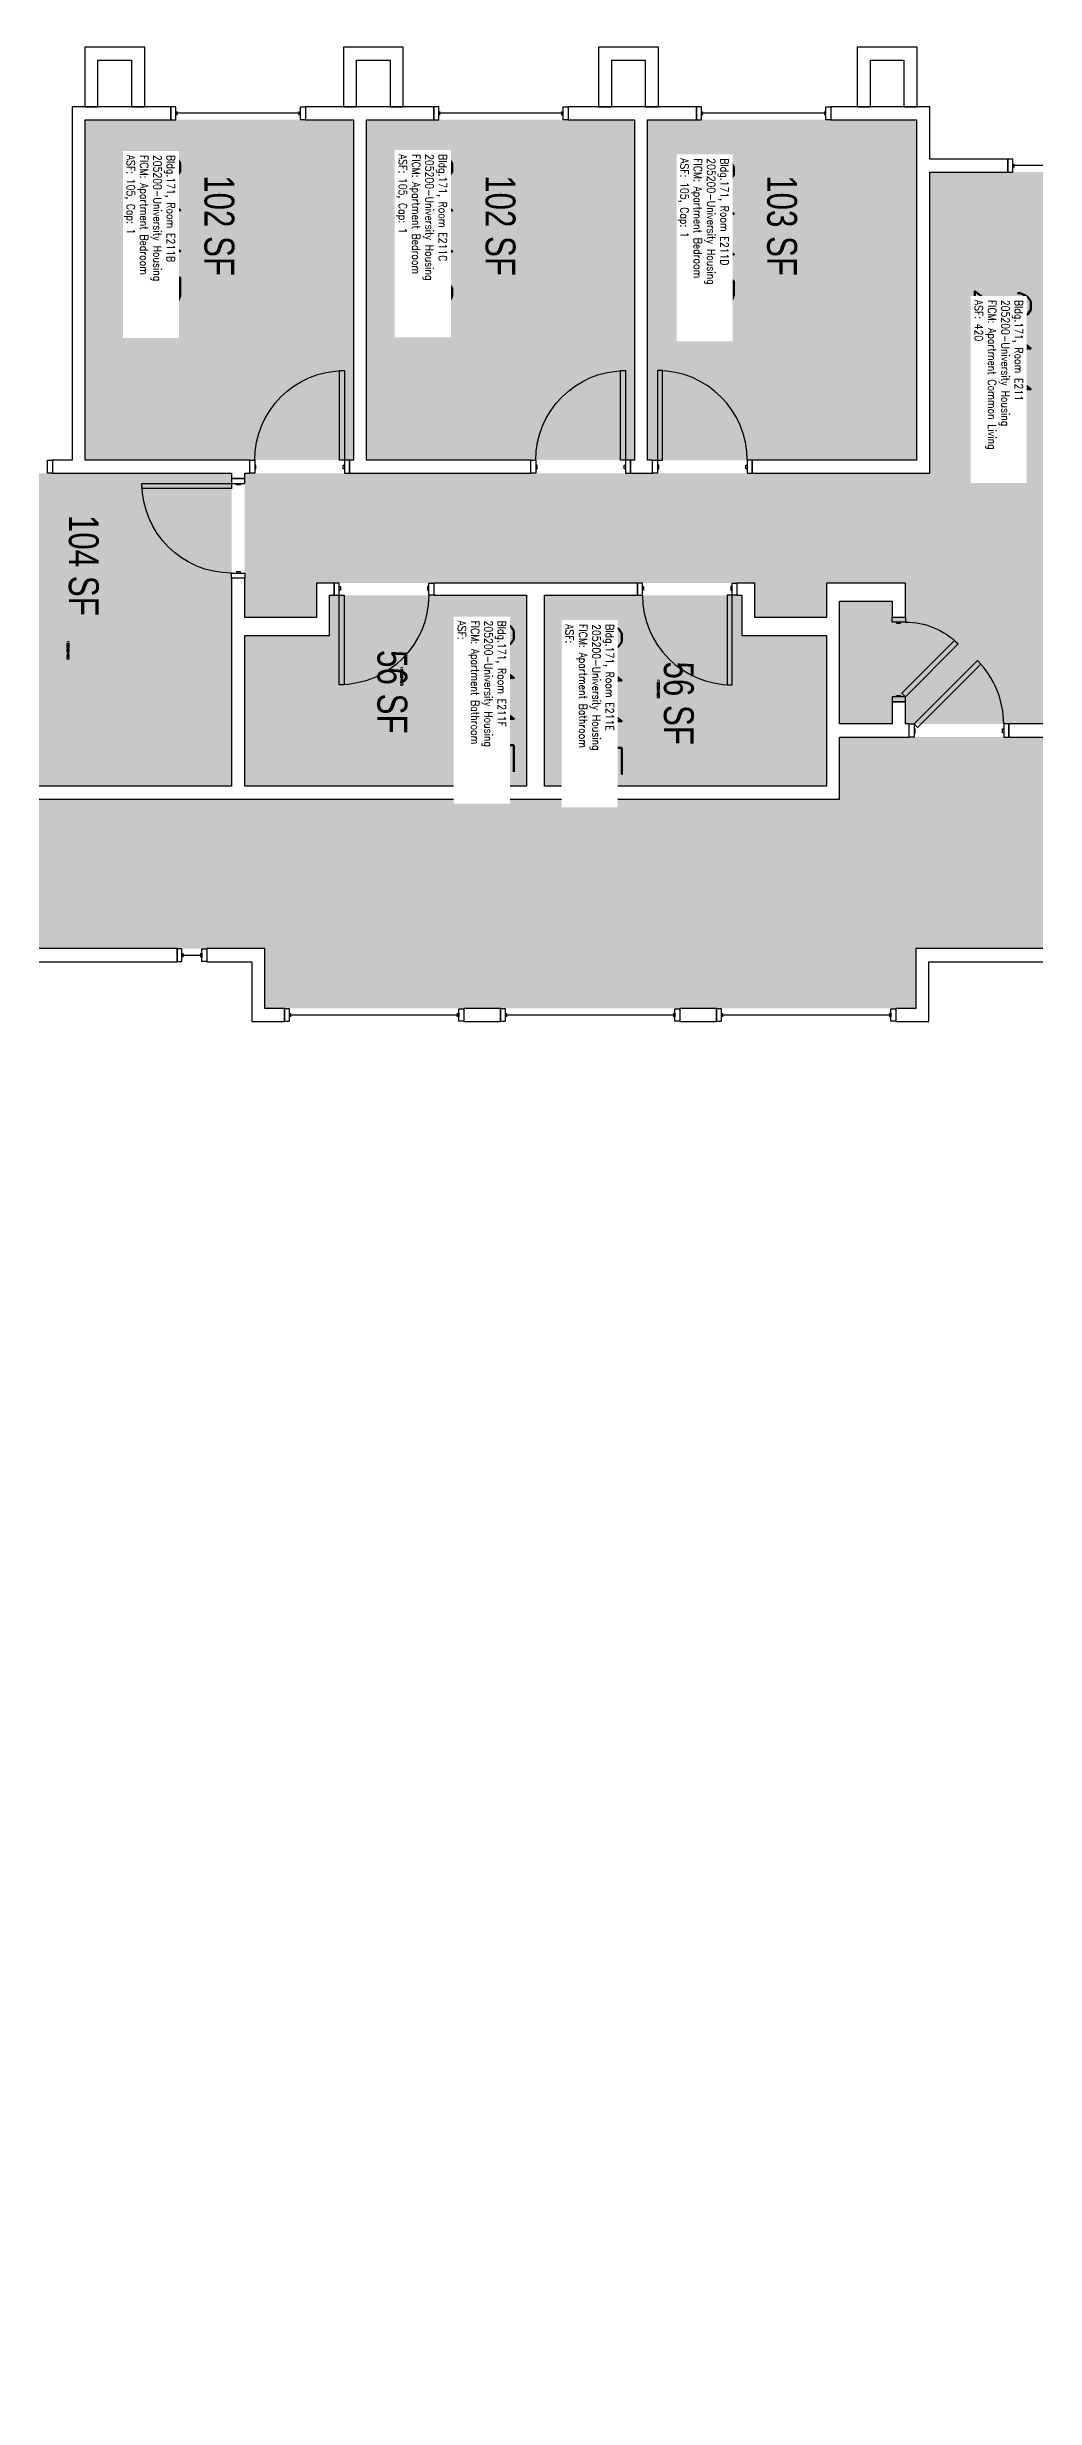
# Model space of a CAD drawing. Header units: inches. Extents: x 9163 to 12690, y -254 to 1312.
# Drawn here: x 11631 to 12027, y 367 to 1312 of the extents above; entities that cross this region are included whole.
import ezdxf
from ezdxf.enums import TextEntityAlignment as Align

# ---------------------------------------------------------------- set-up
doc = ezdxf.new("R2010")
doc.units = ezdxf.units.IN
doc.header["$LTSCALE"] = 48
doc.header["$MEASUREMENT"] = 0
for name, color, linetype in [('A-DOOR', 2, 'Continuous'), ('A-GLAZ', 1, 'Continuous'), ('A-IDEN-RNUM', 7, 'Continuous'), ('A-IDEN-SNUM', 4, 'Continuous'), ('A-IDEN-VNUM', 4, 'Continuous'), ('A-WALL', 5, 'Continuous'), ('AREA-TEXT', 3, 'Continuous'), ('Rooms-Category-Color', 7, 'Continuous'), ('Rooms-College-Color', 7, 'Continuous'), ('Rooms-Department-Color', 7, 'Continuous'), ('Rooms-Division-Color', 7, 'Continuous'), ('Rooms-Information', 7, 'Continuous')]:
    doc.layers.add(name, color=color, linetype=linetype)
doc.styles.add('AREA', font='arial.ttf', dxfattribs={"width": 0.75, "height": 12})
doc.styles.add('ROOMSNUMBER', font='txt.shx', dxfattribs={"height": 0.03})
doc.styles.add('ROOMVNUMBER', font='simplex.shx', dxfattribs={"width": 0.85})

msp = doc.modelspace()

# ---------------------------------------------------------------- hatches: boundary and pattern name
h = msp.add_hatch()
h.set_pattern_fill('ANSI31', color=256, style=0)
h.set_pattern_definition([(45, (11521.60127, 1660.34839), (-0.088388348, 0.088388348), [])])
h.paths.add_polyline_path([(11853.07, 1076.4), (11911.81, 1076.4), (11911.81, 1067.19), (11853.07, 1067.19)], flags=9)
at = {"layer": 'Rooms-Category-Color', "linetype": 'Continuous', "true_color": 0x728ef3}
for points in [[(11753.71, 1282.26), (11646.08, 1282.26), (11646.08, 1145.51), (11753.72, 1145.52), (11753.72, 1281.81)], [(11758.96, 1282.26), (11866.58, 1282.26), (11866.6, 1145.52), (11758.96, 1145.51), (11758.97, 1281.81)], [(11871.83, 1282.26), (11979.83, 1282.26), (11979.83, 1145.51), (11871.83, 1145.51), (11871.85, 1281.81)], [(12120.58, 1144.63), (12036.44, 1144.63), (12036.44, 1039.51), (11975.31, 1039.51), (11975.31, 1048.46), (11970.06, 1048.46), (11970.06, 1039.51), (11948.87, 1039.51), (11948.87, 1088.88), (11970.06, 1088.88), (11970.06, 1082.46), (11975.31, 1082.46), (11975.31, 1096.13), (11943.62, 1096.13), (11943.62, 1082.26), (11914.87, 1082.26), (11914.87, 1096.13), (11738.83, 1096.13), (11738.83, 1082.26), (11710.08, 1082.26), (11710.08, 1140.26), (11985.08, 1140.26), (11985.08, 1261.26), (12120.58, 1261.26)], [(11586.1, 1014.51), (11586.08, 1140.26), (11704.83, 1140.26), (11704.83, 1014.51)], [(11744.1, 1091.26), (11823.22, 1091.26), (11823.22, 1014.51), (11710.1, 1014.51), (11710.08, 1075.01), (11744.08, 1075.01)], [(11830.49, 1014.51), (11943.62, 1014.51), (11943.62, 1075.01), (11909.62, 1075.01), (11909.62, 1091.26), (11830.47, 1091.26)]]:
    msp.add_hatch(color=171, dxfattribs=at).paths.add_polyline_path(points)
at = {"layer": 'Rooms-Category-Color', "linetype": 'Continuous', "true_color": 0xadadad}
msp.add_hatch(color=253, dxfattribs=at).paths.add_polyline_path([(11567.83, 1009.26), (11567.83, 967.25), (11573.08, 967.25), (11573.08, 955.26), (11586.08, 955.26), (11586.08, 949.26), (11718.14, 949.26), (11718.14, 925.25), (11979.46, 925.25), (11979.46, 949.26), (12351.33, 949.26), (12351.33, 915.16), (12326.33, 915.16), (12326.33, 856.04), (12351.33, 856.04), (12351.33, 233.63), (12411.33, 233.63), (12411.33, 271.26), (12411.33, 837.54), (12436.33, 837.54), (12436.33, 919.86), (12411.33, 919.86), (12411.33, 1009.26), (12297.55, 1009.26), (12297.55, 1034.26), (12215.23, 1034.26), (12215.23, 1009.26), (12031.19, 1009.26), (12031.19, 1034.26), (11948.87, 1034.26), (11948.87, 1009.26)])
at = {"layer": 'Rooms-College-Color', "linetype": 'Continuous', "true_color": 0xadadad}
for points in [[(11753.71, 1282.26), (11646.08, 1282.26), (11646.08, 1145.51), (11753.72, 1145.52), (11753.72, 1281.81)], [(11758.96, 1282.26), (11866.58, 1282.26), (11866.6, 1145.52), (11758.96, 1145.51), (11758.97, 1281.81)], [(11871.83, 1282.26), (11979.83, 1282.26), (11979.83, 1145.51), (11871.83, 1145.51), (11871.85, 1281.81)], [(12120.58, 1144.63), (12036.44, 1144.63), (12036.44, 1039.51), (11975.31, 1039.51), (11975.31, 1048.46), (11970.06, 1048.46), (11970.06, 1039.51), (11948.87, 1039.51), (11948.87, 1088.88), (11970.06, 1088.88), (11970.06, 1082.46), (11975.31, 1082.46), (11975.31, 1096.13), (11943.62, 1096.13), (11943.62, 1082.26), (11914.87, 1082.26), (11914.87, 1096.13), (11738.83, 1096.13), (11738.83, 1082.26), (11710.08, 1082.26), (11710.08, 1140.26), (11985.08, 1140.26), (11985.08, 1261.26), (12120.58, 1261.26)], [(11586.1, 1014.51), (11586.08, 1140.26), (11704.83, 1140.26), (11704.83, 1014.51)], [(11744.1, 1091.26), (11823.22, 1091.26), (11823.22, 1014.51), (11710.1, 1014.51), (11710.08, 1075.01), (11744.08, 1075.01)], [(11830.49, 1014.51), (11943.62, 1014.51), (11943.62, 1075.01), (11909.62, 1075.01), (11909.62, 1091.26), (11830.47, 1091.26)], [(11567.83, 1009.26), (11567.83, 967.25), (11573.08, 967.25), (11573.08, 955.26), (11586.08, 955.26), (11586.08, 949.26), (11718.14, 949.26), (11718.14, 925.25), (11979.46, 925.25), (11979.46, 949.26), (12351.33, 949.26), (12351.33, 915.16), (12326.33, 915.16), (12326.33, 856.04), (12351.33, 856.04), (12351.33, 233.63), (12411.33, 233.63), (12411.33, 271.26), (12411.33, 837.54), (12436.33, 837.54), (12436.33, 919.86), (12411.33, 919.86), (12411.33, 1009.26), (12297.55, 1009.26), (12297.55, 1034.26), (12215.23, 1034.26), (12215.23, 1009.26), (12031.19, 1009.26), (12031.19, 1034.26), (11948.87, 1034.26), (11948.87, 1009.26)]]:
    msp.add_hatch(color=253, dxfattribs=at).paths.add_polyline_path(points)
at = {"layer": 'Rooms-Department-Color', "linetype": 'Continuous', "true_color": 0x604aed}
for points in [[(11753.71, 1282.26), (11646.08, 1282.26), (11646.08, 1145.51), (11753.72, 1145.52), (11753.72, 1281.81)], [(11758.96, 1282.26), (11866.58, 1282.26), (11866.6, 1145.52), (11758.96, 1145.51), (11758.97, 1281.81)], [(11871.83, 1282.26), (11979.83, 1282.26), (11979.83, 1145.51), (11871.83, 1145.51), (11871.85, 1281.81)], [(12120.58, 1144.63), (12036.44, 1144.63), (12036.44, 1039.51), (11975.31, 1039.51), (11975.31, 1048.46), (11970.06, 1048.46), (11970.06, 1039.51), (11948.87, 1039.51), (11948.87, 1088.88), (11970.06, 1088.88), (11970.06, 1082.46), (11975.31, 1082.46), (11975.31, 1096.13), (11943.62, 1096.13), (11943.62, 1082.26), (11914.87, 1082.26), (11914.87, 1096.13), (11738.83, 1096.13), (11738.83, 1082.26), (11710.08, 1082.26), (11710.08, 1140.26), (11985.08, 1140.26), (11985.08, 1261.26), (12120.58, 1261.26)], [(11586.1, 1014.51), (11586.08, 1140.26), (11704.83, 1140.26), (11704.83, 1014.51)], [(11744.1, 1091.26), (11823.22, 1091.26), (11823.22, 1014.51), (11710.1, 1014.51), (11710.08, 1075.01), (11744.08, 1075.01)], [(11830.49, 1014.51), (11943.62, 1014.51), (11943.62, 1075.01), (11909.62, 1075.01), (11909.62, 1091.26), (11830.47, 1091.26)]]:
    msp.add_hatch(color=173, dxfattribs=at).paths.add_polyline_path(points)
at = {"layer": 'Rooms-Department-Color', "linetype": 'Continuous', "true_color": 0xacacac}
msp.add_hatch(color=253, dxfattribs=at).paths.add_polyline_path([(11567.83, 1009.26), (11567.83, 967.25), (11573.08, 967.25), (11573.08, 955.26), (11586.08, 955.26), (11586.08, 949.26), (11718.14, 949.26), (11718.14, 925.25), (11979.46, 925.25), (11979.46, 949.26), (12351.33, 949.26), (12351.33, 915.16), (12326.33, 915.16), (12326.33, 856.04), (12351.33, 856.04), (12351.33, 233.63), (12411.33, 233.63), (12411.33, 271.26), (12411.33, 837.54), (12436.33, 837.54), (12436.33, 919.86), (12411.33, 919.86), (12411.33, 1009.26), (12297.55, 1009.26), (12297.55, 1034.26), (12215.23, 1034.26), (12215.23, 1009.26), (12031.19, 1009.26), (12031.19, 1034.26), (11948.87, 1034.26), (11948.87, 1009.26)])
at = {"layer": 'Rooms-Division-Color', "linetype": 'Continuous', "true_color": 0x604aed}
for points in [[(11753.71, 1282.26), (11646.08, 1282.26), (11646.08, 1145.51), (11753.72, 1145.52), (11753.72, 1281.81)], [(11758.96, 1282.26), (11866.58, 1282.26), (11866.6, 1145.52), (11758.96, 1145.51), (11758.97, 1281.81)], [(11871.83, 1282.26), (11979.83, 1282.26), (11979.83, 1145.51), (11871.83, 1145.51), (11871.85, 1281.81)], [(12120.58, 1144.63), (12036.44, 1144.63), (12036.44, 1039.51), (11975.31, 1039.51), (11975.31, 1048.46), (11970.06, 1048.46), (11970.06, 1039.51), (11948.87, 1039.51), (11948.87, 1088.88), (11970.06, 1088.88), (11970.06, 1082.46), (11975.31, 1082.46), (11975.31, 1096.13), (11943.62, 1096.13), (11943.62, 1082.26), (11914.87, 1082.26), (11914.87, 1096.13), (11738.83, 1096.13), (11738.83, 1082.26), (11710.08, 1082.26), (11710.08, 1140.26), (11985.08, 1140.26), (11985.08, 1261.26), (12120.58, 1261.26)], [(11586.1, 1014.51), (11586.08, 1140.26), (11704.83, 1140.26), (11704.83, 1014.51)], [(11744.1, 1091.26), (11823.22, 1091.26), (11823.22, 1014.51), (11710.1, 1014.51), (11710.08, 1075.01), (11744.08, 1075.01)], [(11830.49, 1014.51), (11943.62, 1014.51), (11943.62, 1075.01), (11909.62, 1075.01), (11909.62, 1091.26), (11830.47, 1091.26)]]:
    msp.add_hatch(color=173, dxfattribs=at).paths.add_polyline_path(points)
at = {"layer": 'Rooms-Division-Color', "linetype": 'Continuous', "true_color": 0xadadad}
msp.add_hatch(color=253, dxfattribs=at).paths.add_polyline_path([(11567.83, 1009.26), (11567.83, 967.25), (11573.08, 967.25), (11573.08, 955.26), (11586.08, 955.26), (11586.08, 949.26), (11718.14, 949.26), (11718.14, 925.25), (11979.46, 925.25), (11979.46, 949.26), (12351.33, 949.26), (12351.33, 915.16), (12326.33, 915.16), (12326.33, 856.04), (12351.33, 856.04), (12351.33, 233.63), (12411.33, 233.63), (12411.33, 271.26), (12411.33, 837.54), (12436.33, 837.54), (12436.33, 919.86), (12411.33, 919.86), (12411.33, 1009.26), (12297.55, 1009.26), (12297.55, 1034.26), (12215.23, 1034.26), (12215.23, 1009.26), (12031.19, 1009.26), (12031.19, 1034.26), (11948.87, 1034.26), (11948.87, 1009.26)])

# ---------------------------------------------------------------- linework, layer by layer
at = {"layer": 'A-DOOR'}
for points in [[(11750.08, 1145.51), (11748.08, 1145.51), (11748.08, 1181.51), (11750.08, 1181.51)], [(11862.96, 1145.51), (11860.96, 1145.51), (11860.96, 1181.51), (11862.96, 1181.51)], [(11875.83, 1145.51), (11877.83, 1145.51), (11877.83, 1181.51), (11875.83, 1181.51)], [(11714.08, 1140.26), (11712.08, 1140.26), (11712.08, 1145.51), (11714.08, 1145.51)], [(11714.08, 1142.01), (11714.58, 1142.01), (11714.58, 1143.51), (11714.08, 1143.51)], [(11750.08, 1142.01), (11749.58, 1142.01), (11749.58, 1143.51), (11750.08, 1143.51)], [(11750.08, 1140.26), (11752.08, 1140.26), (11752.08, 1145.51), (11750.08, 1145.51)], [(11826.96, 1140.26), (11824.96, 1140.26), (11824.96, 1145.51), (11826.96, 1145.51)], [(11826.96, 1142.01), (11827.46, 1142.01), (11827.46, 1143.51), (11826.96, 1143.51)], [(11862.96, 1142.01), (11862.46, 1142.01), (11862.46, 1143.51), (11862.96, 1143.51)], [(11862.96, 1140.26), (11864.96, 1140.26), (11864.96, 1145.51), (11862.96, 1145.51)], [(11875.83, 1140.26), (11873.83, 1140.26), (11873.83, 1145.51), (11875.83, 1145.51)], [(11875.83, 1142.01), (11876.33, 1142.01), (11876.33, 1143.51), (11875.83, 1143.51)], [(11911.83, 1142.01), (11911.33, 1142.01), (11911.33, 1143.51), (11911.83, 1143.51)], [(11911.83, 1140.26), (11913.83, 1140.26), (11913.83, 1145.51), (11911.83, 1145.51)], [(11704.83, 1136.13), (11704.83, 1134.13), (11668.83, 1134.13), (11668.83, 1136.13)], [(11710.08, 1136.13), (11710.08, 1138.13), (11704.83, 1138.13), (11704.83, 1136.13)], [(11708.33, 1136.13), (11708.33, 1135.63), (11706.83, 1135.63), (11706.83, 1136.13)], [(11710.08, 1100.13), (11710.08, 1098.13), (11704.83, 1098.13), (11704.83, 1100.13)], [(11708.33, 1100.13), (11708.33, 1100.63), (11706.83, 1100.63), (11706.83, 1100.13)], [(11747.97, 1096.13), (11745.97, 1096.13), (11745.97, 1091.26), (11747.97, 1091.26)], [(11783.97, 1096.13), (11785.97, 1096.13), (11785.97, 1091.26), (11783.97, 1091.26)], [(11869.72, 1096.13), (11867.72, 1096.13), (11867.72, 1091.26), (11869.72, 1091.26)], [(11905.72, 1096.13), (11907.72, 1096.13), (11907.72, 1091.26), (11905.72, 1091.26)], [(11747.97, 1094.76), (11748.47, 1094.76), (11748.47, 1093.26), (11747.97, 1093.26)], [(11747.97, 1091.26), (11749.97, 1091.26), (11749.97, 1055.26), (11747.97, 1055.26)], [(11783.97, 1094.76), (11783.47, 1094.76), (11783.47, 1093.26), (11783.97, 1093.26)], [(11869.72, 1094.76), (11870.22, 1094.76), (11870.22, 1093.26), (11869.72, 1093.26)], [(11905.72, 1091.26), (11903.72, 1091.26), (11903.72, 1055.26), (11905.72, 1055.26)], [(11905.72, 1094.76), (11905.22, 1094.76), (11905.22, 1093.26), (11905.72, 1093.26)], [(11970.06, 1080.46), (11970.06, 1082.46), (11975.31, 1082.46), (11975.31, 1080.46)], [(11971.81, 1080.46), (11971.81, 1079.96), (11973.31, 1079.96), (11973.31, 1080.46)], [(11975.31, 1050.46), (11973.9, 1051.87), (11995.11, 1073.08), (11996.53, 1071.67)], [(11978.8, 1039.51), (11980.22, 1038.09), (12005.67, 1063.55), (12004.26, 1064.96)], [(11970.06, 1050.46), (11970.06, 1048.46), (11975.31, 1048.46), (11975.31, 1050.46)], [(11971.81, 1050.46), (11971.81, 1050.96), (11973.31, 1050.96), (11973.31, 1050.46)], [(11978.8, 1034.26), (11976.8, 1034.26), (11976.8, 1039.51), (11978.8, 1039.51)], [(12014.8, 1034.26), (12016.8, 1034.26), (12016.8, 1039.51), (12014.8, 1039.51)], [(11978.8, 1036.01), (11979.3, 1036.01), (11979.3, 1037.51), (11978.8, 1037.51)], [(12014.8, 1036.01), (12014.3, 1036.01), (12014.3, 1037.51), (12014.8, 1037.51)]]:
    msp.add_lwpolyline(points, close=True, dxfattribs=at)
at = {"layer": 'A-DOOR', "extrusion": (0, 0, -1)}
for centre, radius, start, end in [((-11750.08, 1145.51), 36, 0, 90), ((-11862.96, 1145.51), 36, 0, 90), ((-11704.83, 1136.13), 36, 270, 0), ((-11747.97, 1091.26), 36, 180, 270), ((-11975.31, 1050.46), 30, 90, 135)]:
    msp.add_arc(centre, radius, start, end, dxfattribs=at)
at = {"layer": 'A-DOOR'}
for centre, start, end in [((11875.83, 1145.51), 0, 90), ((11905.72, 1091.26), 180, 270), ((11978.8, 1039.51), 0, 45)]:
    msp.add_arc(centre, 36, start, end, dxfattribs=at)
at = {"layer": 'A-GLAZ'}
for p, q in [((11682.93, 1284.13), (11682.93, 1285.63)), ((11731.93, 1284.88), (11682.93, 1284.88)), ((11731.93, 1284.13), (11731.93, 1285.63)), ((11788.46, 1284.13), (11788.46, 1285.63)), ((11837.46, 1284.88), (11788.46, 1284.88)), ((11837.46, 1284.13), (11837.46, 1285.63)), ((11893.93, 1284.13), (11893.93, 1285.63)), ((11942.93, 1284.88), (11893.93, 1284.88)), ((11942.93, 1284.13), (11942.93, 1285.63)), ((12018.97, 1263.13), (12018.97, 1264.63)), ((12085.97, 1263.88), (12018.97, 1263.88)), ((11684.89, 949.13), (11682.89, 949.13)), ((11682.89, 949.13), (11682.89, 944.13)), ((11684.89, 944.13), (11684.89, 949.13)), ((11684.89, 945.88), (11684.89, 947.38)), ((11685.39, 945.88), (11685.39, 947.38)), ((11685.39, 946.63), (11692.39, 946.63)), ((11692.39, 945.88), (11692.39, 947.38)), ((11692.89, 949.13), (11694.89, 949.13)), ((11692.89, 944.13), (11692.89, 949.13)), ((11692.89, 947.38), (11692.89, 945.88)), ((11694.89, 949.13), (11694.89, 944.13)), ((11682.89, 944.13), (11684.89, 944.13)), ((11694.89, 944.13), (11692.89, 944.13)), ((11728.07, 925.13), (11726.07, 925.13)), ((11726.07, 925.13), (11726.07, 920.13)), ((11726.07, 920.13), (11728.07, 920.13)), ((11728.07, 920.13), (11728.07, 925.13)), ((11728.07, 921.88), (11728.07, 923.38)), ((11728.57, 921.88), (11728.57, 923.38)), ((11728.57, 922.63), (11795.57, 922.63)), ((11795.57, 921.88), (11795.57, 923.38)), ((11796.07, 925.13), (11798.07, 925.13)), ((11796.07, 920.13), (11796.07, 925.13)), ((11796.07, 923.38), (11796.07, 921.88)), ((11798.07, 920.13), (11796.07, 920.13)), ((11798.07, 925.13), (11798.07, 920.13)), ((11814.8, 925.13), (11812.8, 925.13)), ((11812.8, 925.13), (11812.8, 920.13)), ((11812.8, 920.13), (11814.8, 920.13)), ((11814.8, 920.13), (11814.8, 925.13)), ((11814.8, 921.88), (11814.8, 923.38)), ((11815.3, 921.88), (11815.3, 923.38)), ((11815.3, 922.63), (11882.3, 922.63)), ((11882.3, 921.88), (11882.3, 923.38)), ((11882.8, 925.13), (11884.8, 925.13)), ((11882.8, 920.13), (11882.8, 925.13)), ((11882.8, 923.38), (11882.8, 921.88)), ((11884.8, 920.13), (11882.8, 920.13)), ((11884.8, 925.13), (11884.8, 920.13)), ((11901.53, 925.13), (11899.53, 925.13)), ((11899.53, 925.13), (11899.53, 920.13)), ((11899.53, 920.13), (11901.53, 920.13)), ((11901.53, 920.13), (11901.53, 925.13)), ((11901.53, 921.88), (11901.53, 923.38)), ((11902.03, 921.88), (11902.03, 923.38)), ((11902.03, 922.63), (11969.03, 922.63)), ((11969.03, 921.88), (11969.03, 923.38)), ((11969.53, 925.13), (11971.53, 925.13)), ((11969.53, 920.13), (11969.53, 925.13)), ((11969.53, 923.38), (11969.53, 921.88)), ((11971.53, 920.13), (11969.53, 920.13)), ((11971.53, 925.13), (11971.53, 920.13))]:
    msp.add_line(p, q, dxfattribs=at)
for points in [[(11682.43, 1287.51), (11680.43, 1287.51), (11680.43, 1282.26), (11682.43, 1282.26)], [(11732.43, 1287.51), (11734.43, 1287.51), (11734.43, 1282.26), (11732.43, 1282.26)], [(11787.96, 1287.51), (11785.96, 1287.51), (11785.96, 1282.26), (11787.96, 1282.26)], [(11837.96, 1287.51), (11839.96, 1287.51), (11839.96, 1282.26), (11837.96, 1282.26)], [(11893.43, 1287.51), (11891.43, 1287.51), (11891.43, 1282.26), (11893.43, 1282.26)], [(11943.43, 1287.51), (11945.43, 1287.51), (11945.43, 1282.26), (11943.43, 1282.26)], [(12018.47, 1266.51), (12016.47, 1266.51), (12016.47, 1261.26), (12018.47, 1261.26)], [(11630.96, 1145.51), (11632.96, 1145.51), (11632.96, 1140.26), (11630.96, 1140.26)]]:
    msp.add_lwpolyline(points, close=True, dxfattribs=at)
at = {"layer": 'A-WALL'}
for p, q in [((11669.91, 1311.51), (11645.91, 1311.51)), ((11645.91, 1311.51), (11645.91, 1287.51)), ((11651.16, 1306.26), (11664.66, 1306.26)), ((11651.16, 1287.51), (11651.16, 1306.26)), ((11664.66, 1306.26), (11664.66, 1287.51)), ((11669.91, 1287.51), (11669.91, 1311.51)), ((11773.74, 1311.51), (11749.74, 1311.51)), ((11749.74, 1311.51), (11749.74, 1287.51)), ((11754.99, 1306.26), (11768.49, 1306.26)), ((11754.99, 1287.51), (11754.99, 1306.26)), ((11768.49, 1306.26), (11768.49, 1287.51)), ((11773.74, 1287.51), (11773.74, 1311.51)), ((11876.17, 1311.51), (11852.17, 1311.51)), ((11852.17, 1311.51), (11852.17, 1287.51)), ((11857.42, 1306.26), (11870.92, 1306.26)), ((11857.42, 1287.51), (11857.42, 1306.26)), ((11870.92, 1306.26), (11870.92, 1287.51)), ((11876.17, 1287.51), (11876.17, 1311.51)), ((11980.01, 1311.51), (11956.01, 1311.51)), ((11956.01, 1311.51), (11956.01, 1287.51)), ((11961.26, 1306.26), (11974.76, 1306.26)), ((11961.26, 1287.51), (11961.26, 1306.26)), ((11974.76, 1306.26), (11974.76, 1287.51)), ((11980.01, 1287.51), (11980.01, 1311.51)), ((11640.83, 1287.51), (11640.83, 1145.51)), ((11680.43, 1287.51), (11640.83, 1287.51)), ((11645.91, 1287.51), (11651.16, 1287.51)), ((11664.66, 1287.51), (11669.91, 1287.51)), ((11680.43, 1282.26), (11680.43, 1287.51)), ((11734.43, 1287.51), (11734.43, 1282.26)), ((11785.96, 1287.51), (11734.43, 1287.51)), ((11749.74, 1287.51), (11754.99, 1287.51)), ((11768.49, 1287.51), (11773.74, 1287.51)), ((11785.96, 1282.26), (11785.96, 1287.51)), ((11891.43, 1287.51), (11839.96, 1287.51)), ((11839.96, 1287.51), (11839.96, 1282.26)), ((11852.17, 1287.51), (11857.42, 1287.51)), ((11870.92, 1287.51), (11876.17, 1287.51)), ((11891.43, 1282.26), (11891.43, 1287.51)), ((11985.08, 1287.51), (11945.43, 1287.51)), ((11945.43, 1287.51), (11945.43, 1282.26)), ((11956.01, 1287.51), (11961.26, 1287.51)), ((11974.76, 1287.51), (11980.01, 1287.51)), ((11985.08, 1266.51), (11985.08, 1287.51)), ((11646.08, 1145.51), (11646.08, 1282.26)), ((11646.08, 1282.26), (11680.43, 1282.26)), ((11734.43, 1282.26), (11753.71, 1282.26)), ((11753.71, 1282.26), (11753.71, 1145.51)), ((11758.96, 1145.51), (11758.96, 1282.26)), ((11758.96, 1282.26), (11785.96, 1282.26)), ((11839.96, 1282.26), (11866.58, 1282.26)), ((11866.58, 1282.26), (11866.58, 1145.51)), ((11871.83, 1282.26), (11891.43, 1282.26)), ((11871.83, 1145.51), (11871.83, 1282.26)), ((11945.43, 1282.26), (11979.83, 1282.26)), ((11979.83, 1282.26), (11979.83, 1145.51)), ((12016.47, 1266.51), (11985.08, 1266.51)), ((12016.47, 1261.26), (12016.47, 1266.51)), ((11985.08, 1140.26), (11985.08, 1261.26)), ((11985.08, 1261.26), (12016.47, 1261.26)), ((11640.83, 1145.51), (11632.96, 1145.51)), ((11632.96, 1145.51), (11632.96, 1140.26)), ((11712.08, 1145.51), (11646.08, 1145.51)), ((11712.08, 1140.26), (11712.08, 1145.51)), ((11753.71, 1145.51), (11752.08, 1145.51)), ((11752.08, 1145.51), (11752.08, 1140.26)), ((11824.96, 1145.51), (11758.96, 1145.51)), ((11824.96, 1140.26), (11824.96, 1145.51)), ((11866.58, 1145.51), (11864.96, 1145.51)), ((11864.96, 1145.51), (11864.96, 1140.26)), ((11873.83, 1145.51), (11871.83, 1145.51)), ((11873.83, 1140.26), (11873.83, 1145.51)), ((11979.83, 1145.51), (11913.83, 1145.51)), ((11913.83, 1145.51), (11913.83, 1140.26)), ((11632.96, 1140.26), (11641.46, 1140.26)), ((11641.46, 1140.26), (11704.83, 1140.26)), ((11704.83, 1140.26), (11704.83, 1138.13)), ((11704.83, 1138.13), (11710.08, 1138.13)), ((11710.08, 1140.26), (11712.08, 1140.26)), ((11710.08, 1138.13), (11710.08, 1140.26)), ((11752.08, 1140.26), (11824.96, 1140.26)), ((11864.96, 1140.26), (11873.83, 1140.26)), ((11913.83, 1140.26), (11985.08, 1140.26)), ((11710.08, 1098.13), (11704.83, 1098.13)), ((11704.83, 1098.13), (11704.83, 1095.51)), ((11710.08, 1095.51), (11710.08, 1098.13)), ((11745.97, 1096.13), (11738.83, 1096.13)), ((11738.83, 1096.13), (11738.83, 1082.26)), ((11745.97, 1091.26), (11745.97, 1096.13)), ((11867.72, 1096.13), (11785.97, 1096.13)), ((11785.97, 1096.13), (11785.97, 1091.26)), ((11867.72, 1091.26), (11867.72, 1096.13)), ((11914.87, 1096.13), (11907.72, 1096.13)), ((11907.72, 1096.13), (11907.72, 1091.26)), ((11914.87, 1082.26), (11914.87, 1096.13)), ((11975.31, 1096.13), (11943.62, 1096.13)), ((11943.62, 1096.13), (11943.62, 1082.26)), ((11975.31, 1082.46), (11975.31, 1096.13)), ((11704.83, 1095.51), (11704.83, 1014.51)), ((11710.08, 1082.26), (11710.08, 1095.51)), ((11744.08, 1091.26), (11745.97, 1091.26)), ((11744.08, 1075.01), (11744.08, 1091.26)), ((11785.97, 1091.26), (11823.22, 1091.26)), ((11823.22, 1091.26), (11823.22, 1014.51)), ((11830.47, 1091.26), (11867.72, 1091.26)), ((11830.47, 1014.51), (11830.47, 1091.26)), ((11907.72, 1091.26), (11909.62, 1091.26)), ((11909.62, 1091.26), (11909.62, 1075.01)), ((11948.87, 1088.88), (11970.06, 1088.88)), ((11948.87, 1039.51), (11948.87, 1088.88)), ((11970.06, 1088.88), (11970.06, 1082.46)), ((11738.83, 1082.26), (11710.08, 1082.26)), ((11943.62, 1082.26), (11914.87, 1082.26)), ((11970.06, 1082.46), (11975.31, 1082.46)), ((11710.08, 1014.51), (11710.08, 1075.01)), ((11710.08, 1075.01), (11744.08, 1075.01)), ((11909.62, 1075.01), (11943.62, 1075.01)), ((11943.62, 1075.01), (11943.62, 1014.51)), ((11970.06, 1039.51), (11948.87, 1039.51)), ((11975.31, 1048.46), (11970.06, 1048.46)), ((11970.06, 1048.46), (11970.06, 1039.51)), ((11975.31, 1039.51), (11975.31, 1048.46)), ((11976.8, 1039.51), (11975.31, 1039.51)), ((11976.8, 1034.26), (11976.8, 1039.51)), ((12036.44, 1039.51), (12016.8, 1039.51)), ((12016.8, 1039.51), (12016.8, 1034.26)), ((11948.87, 1034.26), (11976.8, 1034.26)), ((11948.87, 1009.26), (11948.87, 1034.26)), ((12016.8, 1034.26), (12031.19, 1034.26)), ((11704.83, 1014.51), (11586.08, 1014.51)), ((11823.22, 1014.51), (11710.08, 1014.51)), ((11943.62, 1014.51), (11830.47, 1014.51)), ((11580.83, 1009.26), (11709.46, 1009.26)), ((11709.46, 1009.26), (11948.87, 1009.26)), ((11682.89, 949.26), (11586.08, 949.26)), ((11682.89, 944.01), (11682.89, 949.26)), ((11718.14, 949.26), (11694.89, 949.26)), ((11694.89, 949.26), (11694.89, 944.01)), ((11718.14, 925.25), (11718.14, 949.26)), ((11979.46, 949.26), (11979.46, 925.25)), ((12343.97, 949.26), (11979.46, 949.26)), ((11586.08, 944.01), (11682.89, 944.01)), ((11694.89, 944.01), (11712.89, 944.01)), ((11712.89, 944.01), (11712.89, 920)), ((11984.71, 920), (11984.71, 944.01)), ((11984.71, 944.01), (12343.97, 944.01)), ((11712.89, 920), (11726.07, 920)), ((11726.07, 925.25), (11718.14, 925.25)), ((11726.07, 920), (11726.07, 925.25)), ((11812.8, 925.25), (11798.07, 925.25)), ((11798.07, 925.25), (11798.07, 920)), ((11798.07, 920), (11812.8, 920)), ((11812.8, 920), (11812.8, 925.25)), ((11899.53, 925.25), (11884.8, 925.25)), ((11884.8, 925.25), (11884.8, 920)), ((11884.8, 920), (11899.53, 920)), ((11899.53, 920), (11899.53, 925.25)), ((11979.46, 925.25), (11971.53, 925.25)), ((11971.53, 925.25), (11971.53, 920)), ((11971.53, 920), (11984.71, 920))]:
    msp.add_line(p, q, dxfattribs=at)

# ---------------------------------------------------------------- texts
at = {"layer": 'A-IDEN-RNUM', "style": 'ROOMSNUMBER', "width": 0.85}
for s, p in [('0211-B0', (11670.86, 1217.79)), ('0211-C0', (11782.68, 1216.81)), ('0211-D0', (11894.5, 1223.75)), ('0211-A0', (11639.09, 1069.2)), ('0211-F0', (11773.07, 1058.68)), ('0211-E0', (11876.17, 1053.67))]:
    msp.add_text(s, height=1, rotation=270, dxfattribs=at).set_placement(p, align=Align.MIDDLE_CENTER)
at = {"layer": 'A-IDEN-SNUM', "style": 'ROOMSNUMBER', "width": 0.85}
for s, p in [('1710E211B0', (11670.86, 1217.79)), ('1710E211C0', (11782.68, 1216.81)), ('1710E211D0', (11894.5, 1223.75)), ('1710E211A0', (11639.09, 1069.2)), ('1710E211F0', (11773.07, 1058.68)), ('1710E211E0', (11876.17, 1053.67))]:
    msp.add_text(s, height=1, rotation=270, dxfattribs=at).set_placement(p, align=Align.MIDDLE_CENTER)
at = {"layer": 'A-IDEN-VNUM', "style": 'ROOMVNUMBER', "width": 0.85}
for s, p in [('211B', (11672.95, 1238.11)), ('211C', (11782.13, 1237.98)), ('211D', (11895.23, 1236.76)), ('211', (12014.43, 1191.24)), ('211F', (11806.88, 1051.48)), ('211E', (11850.18, 1050.02))]:
    msp.add_text(s, height=22.5, rotation=270, dxfattribs=at).set_placement(p, align=Align.MIDDLE_CENTER)
at = {"layer": 'AREA-TEXT', "linetype": 'Continuous', "style": 'AREA', "width": 0.75}
for s, p in [('102 SF', (11699.9, 1239.75)), ('102 SF', (11812.78, 1239.75)), ('103 SF', (11925.84, 1239.75)), ('104 SF', (11645.46, 1103.25)), ('56 SF', (11769.35, 1052.43)), ('56 SF', (11884.36, 1047.84))]:
    msp.add_text(s, height=12, rotation=270, dxfattribs=at).set_placement(p, align=Align.MIDDLE_CENTER)

# ---------------------------------------------------------------- next in the draw order: texts
at = {"layer": 'Rooms-Information', "linetype": 'Continuous', "char_height": 3.2143, "width": 72, "attachment_point": 7, "rotation": 270, "style": 'ROOMVNUMBER', "bg_fill": 3, "box_fill_scale": 1.5, "bg_fill_color": 256, "bg_fill_true_color": 13158600, "bg_fill_transparency": 0}
for s, insert in [('Bldg.171, Room E211B^M^J205200-University Housing^M^JFICM: Apartment Bedroom^M^JASF: 105, Cap: 1', (11661.7, 1268.17)), ('Bldg.171, Room E211C^M^J205200-University Housing^M^JFICM: Apartment Bedroom^M^JASF: 105, Cap: 1', (11770.88, 1268.49)), ('Bldg.171, Room E211D^M^J205200-University Housing^M^JFICM: Apartment Bedroom^M^JASF: 105, Cap: 1', (11883.98, 1266.82)), ('Bldg.171, Room E211^M^J205200-University Housing^M^JFICM: Apartment Common Living^M^JASF: 420', (12003.18, 1209.91)), ('Bldg.171, Room E211F^M^J205200-University Housing^M^JFICM: Apartment Bathroom^M^JASF: ', (11795.63, 1081.08)), ('Bldg.171, Room E211E^M^J205200-University Housing^M^JFICM: Apartment Bathroom^M^JASF: ', (11838.93, 1079.62))]:
    msp.add_mtext(s, dxfattribs=dict(at, insert=insert))

doc.saveas('drawing.dxf')
